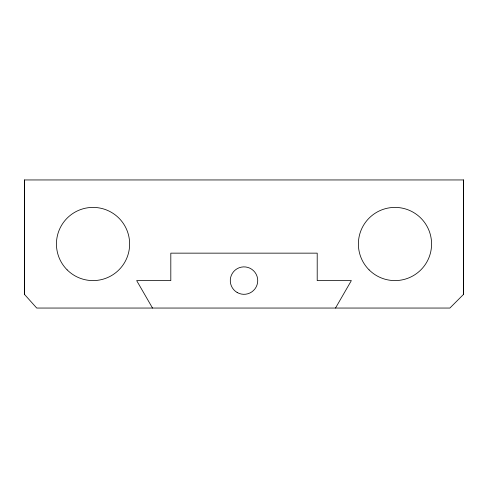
<?xml version="1.0" encoding="UTF-8"?>
<svg xmlns="http://www.w3.org/2000/svg" width="488" height="488" viewBox="0 0 488 488"><rect width="100%" height="100%" fill="white"/><g stroke="black" fill="none" stroke-linecap="round" stroke-linejoin="round"><path stroke-width="0.73" d="M24.412 294.325L24.412 179.95L463.6 179.95L463.594 294.325L449.875 308.05L36.728 308.05L24.412 294.325L24.4 179.95M335.506 308.05L351.354 280.6L317.206 280.6L317.206 253.15L170.812 253.15L170.812 280.6L136.664 280.6L152.512 308.05M463.57 179.95L463.594 294.325M237.144 292.483A13.725 13.725 0 0 0 257.731 280.6A13.725 13.725 0 0 0 237.144 268.711A13.725 13.725 0 0 0 237.144 292.483M369.099 269.876A36.6 36.6 0 0 0 430.331 253.473A36.6 36.6 0 0 0 385.508 208.65A36.6 36.6 0 0 0 369.099 269.876M67.155 269.876A36.6 36.6 0 0 0 128.387 253.473A36.6 36.6 0 0 0 83.564 208.65A36.6 36.6 0 0 0 67.155 269.876"/></g></svg>
